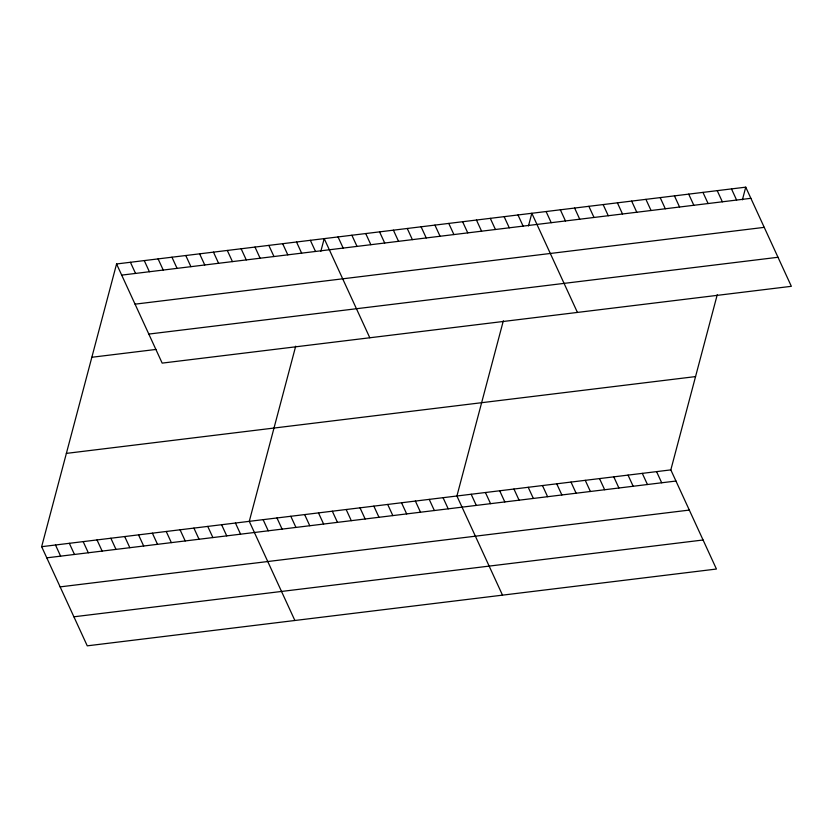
<?xml version="1.0" encoding="UTF-8"?>
<svg xmlns="http://www.w3.org/2000/svg" width="833" height="833" viewBox="0 0 833 833"><rect width="100%" height="100%" fill="white"/><g stroke="black" fill="none" stroke-linecap="round" stroke-linejoin="round"><path stroke-width="1.25" d="M717.255 294.705L670.825 469.885L716.432 569.033L87.257 645.835L41.65 546.687L116.568 263.967L745.743 187.165L791.35 286.313L162.175 363.115L116.568 263.967M295.705 346.164L249.275 521.343L294.882 620.491M320.84 251.295L324.204 238.623L369.8 337.771M503.33 320.82L456.911 495.999L502.507 595.147M528.466 225.951L531.829 213.279L577.425 312.427M742.39 199.837L745.743 187.165M121.701 275.119L750.877 198.316M135.061 304.16L764.236 227.357M148.815 334.075L777.991 257.272M91.849 357.263L156.021 349.433M66.369 453.391L695.555 376.589M41.65 546.687L670.825 469.885M46.783 557.839L675.959 481.037M60.132 586.88L689.318 510.077M73.898 616.795L703.073 539.992M731.489 188.914L736.611 200.066M717.223 190.653L722.357 201.805M702.969 192.392L708.092 203.544M688.704 194.131L693.837 205.282M674.438 195.87L679.572 207.021M660.184 197.608L665.307 208.771M645.919 199.358L651.052 210.51M631.653 201.097L636.787 212.248M617.399 202.836L622.522 213.987M603.134 204.574L608.267 215.726M588.869 206.313L594.002 217.465M574.614 208.063L579.737 219.214M560.349 209.801L565.482 220.953M546.094 211.54L551.217 222.692M656.571 471.634L661.694 482.786M642.305 473.373L647.439 484.525M517.991 214.966L523.114 226.118M628.04 475.112L633.174 486.264M504.142 216.663L509.275 227.815M613.786 476.851L618.909 488.003M490.304 218.35L495.427 229.502M599.521 478.59L604.654 489.742M476.455 220.037L481.589 231.189M585.255 480.329L590.389 491.48M462.617 221.724L467.75 232.876M571.001 482.078L576.124 493.23M448.779 223.421L453.902 234.573M556.736 483.817L561.869 494.969M434.93 225.108L440.063 236.26M542.481 485.556L547.604 496.707M421.092 226.795L426.225 237.946M528.216 487.295L533.349 498.446M407.254 228.481L412.377 239.633M513.951 489.033L519.084 500.185M393.405 230.179L398.538 241.331M499.696 490.772L504.819 501.935M379.567 231.866L384.7 243.017M485.431 492.522L490.564 503.673M365.729 233.552L370.852 244.704M471.166 494.261L476.299 505.412M351.88 235.239L357.013 246.401M338.042 236.936L343.175 248.088M443.062 497.686L448.196 508.838M310.355 240.31L315.488 251.462M429.224 499.373L434.357 510.535M296.517 241.997L301.64 253.159M415.386 501.07L420.509 512.222M282.668 243.694L287.801 254.846M401.537 502.757L406.671 513.909M268.83 245.381L273.963 256.533M387.699 504.444L392.832 515.596M254.992 247.068L260.115 258.22M373.861 506.141L378.984 517.293M241.143 248.765L246.276 259.917M360.012 507.828L365.146 518.98M227.305 250.452L232.438 261.604M346.174 509.515L351.297 520.667M213.467 252.139L218.59 263.29M332.325 511.202L337.459 522.353M199.618 253.826L204.751 264.977M318.487 512.899L323.62 524.051M185.78 255.523L190.913 266.675M304.649 514.586L309.772 525.738M171.942 257.21L177.065 268.361M290.8 516.273L295.934 527.424M158.093 258.896L163.226 270.048M276.962 517.959L282.095 529.111M144.255 260.583L149.388 271.735M263.124 519.657L268.247 530.808M130.417 262.28L135.54 273.432M235.437 523.03L240.57 534.182M221.599 524.717L226.722 535.869M207.75 526.414L212.884 537.566M193.912 528.101L199.045 539.253M180.074 529.788L185.197 540.94M166.225 531.475L171.359 542.627M152.387 533.172L157.51 544.324M138.538 534.859L143.672 546.011M124.7 536.546L129.833 547.697M110.862 538.233L115.985 549.395M97.013 539.93L102.147 551.082M83.175 541.617L88.308 552.768M69.337 543.303L74.46 554.455M55.488 544.99L60.622 556.152"/></g></svg>
